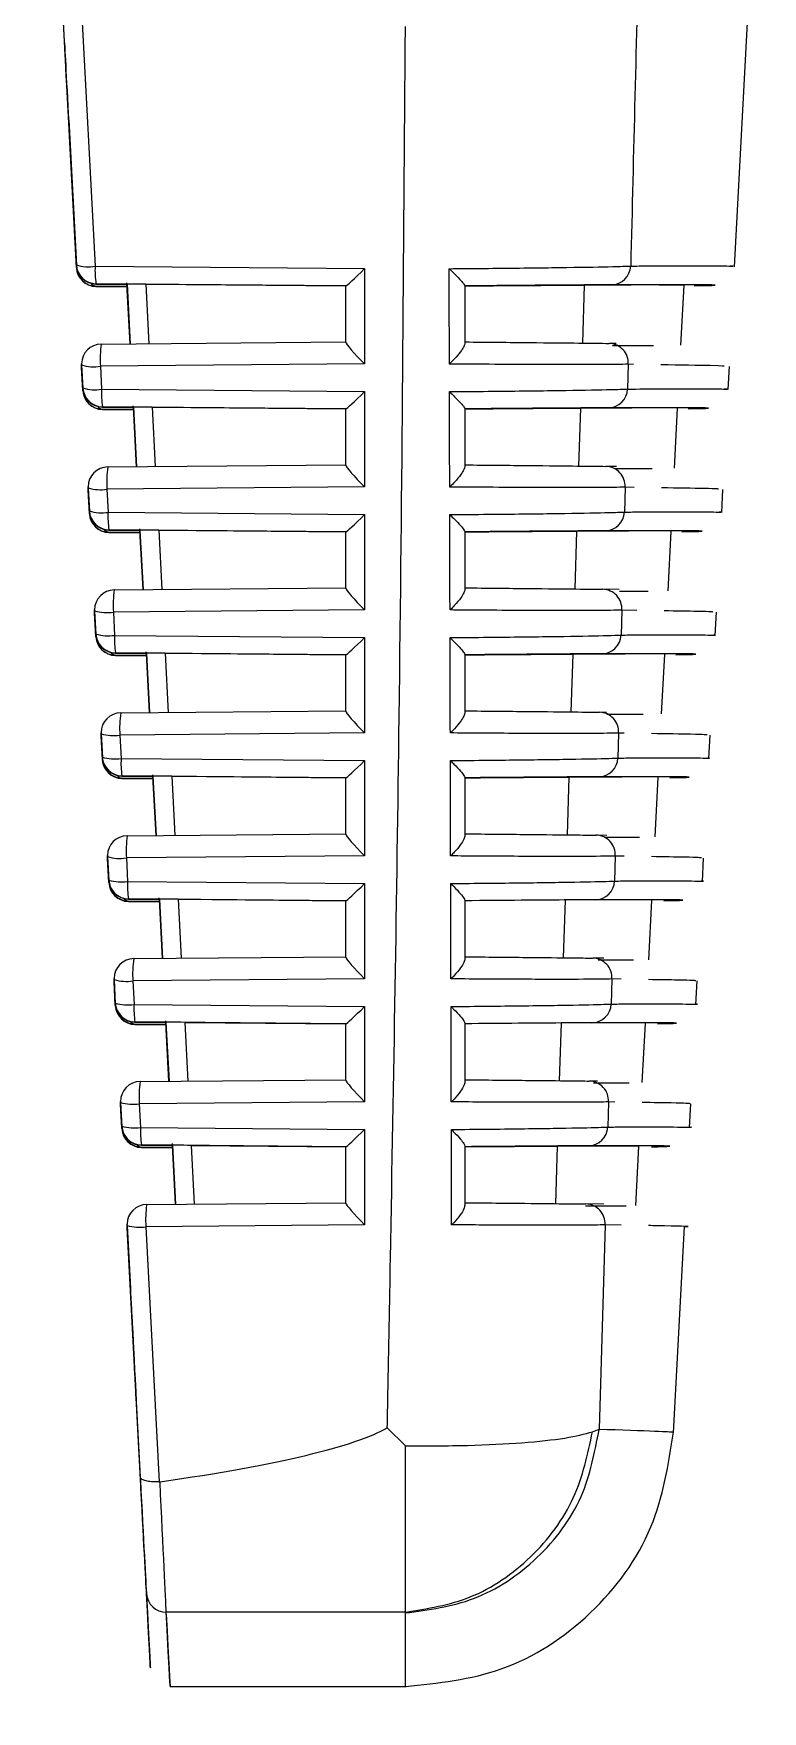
# Model space of a CAD drawing. Extents: x 7 to 135, y 3 to 97.
# Drawn here: x 98.325 to 98.692, y 36.395 to 37.241 of the extents above; entities that cross this region are included whole.
import ezdxf

# ---------------------------------------------------------------- set-up
doc = ezdxf.new("R2010")
doc.units = 0
doc.header["$MEASUREMENT"] = 0
doc.layers.add('OBJECT', color=7, linetype='CONTINUOUS')

msp = doc.modelspace()

# ---------------------------------------------------------------- linework, layer by layer
at = {"layer": 'OBJECT'}
for p, q in [((98.34617, 37.12469), (98.32459, 37.53355)), ((98.34617, 37.12329), (98.32459, 37.53203)), ((98.33407, 37.53261), (98.35564, 37.12401)), ((98.67815, 37.12381), (98.69218, 37.39135)), ((98.34019, 37.23676), (98.34019, 37.23782)), ((98.34231, 37.19778), (98.34617, 37.12455)), ((98.34236, 37.19681), (98.34231, 37.19664)), ((98.34231, 37.19664), (98.34617, 37.12344)), ((98.34617, 37.12455), (98.34617, 37.12469)), ((98.34617, 37.12329), (98.34617, 37.12344)), ((98.35564, 37.12401), (98.49157, 37.12283)), ((98.49157, 37.12283), (98.49157, 37.07475)), ((98.48211, 37.11413), (98.35607, 37.11522)), ((98.35607, 37.11522), (98.35607, 37.11507)), ((98.35607, 37.11507), (98.37172, 37.11493)), ((98.37172, 37.11384), (98.35607, 37.11396)), ((98.35607, 37.11396), (98.35607, 37.11382)), ((98.35607, 37.11382), (98.37172, 37.11368)), ((98.37324, 37.08491), (98.37166, 37.11493)), ((98.37172, 37.11493), (98.37172, 37.11505)), ((98.37331, 37.08491), (98.37172, 37.11505)), ((98.37172, 37.11493), (98.3733, 37.08491)), ((98.37172, 37.11384), (98.37172, 37.11372)), ((98.37172, 37.11372), (98.37324, 37.08491)), ((98.38115, 37.11498), (98.48209, 37.1141)), ((98.38115, 37.11498), (98.38273, 37.08499)), ((98.48209, 37.08572), (98.48209, 37.11412)), ((98.54209, 37.11421), (98.54209, 37.08513)), ((98.60229, 37.11453), (98.60139, 37.08523)), ((98.65109, 37.08422), (98.65267, 37.11438)), ((98.35874, 37.08478), (98.48209, 37.08587)), ((98.61837, 37.08507), (98.61487, 37.08512)), ((98.34882, 37.07478), (98.34882, 37.07464)), ((98.34884, 37.07426), (98.34882, 37.07478)), ((98.34882, 37.07464), (98.34884, 37.07411)), ((98.34882, 37.07355), (98.34884, 37.07409)), ((98.34882, 37.07355), (98.34882, 37.0734)), ((98.34884, 37.07302), (98.34882, 37.07355)), ((98.34882, 37.0734), (98.34884, 37.07287)), ((98.34945, 37.06265), (98.34884, 37.07426)), ((98.34884, 37.07426), (98.34884, 37.07411)), ((98.34884, 37.07411), (98.34945, 37.06251)), ((98.34889, 37.07319), (98.34884, 37.07302)), ((98.34945, 37.06142), (98.34884, 37.07302)), ((98.34884, 37.07302), (98.34884, 37.07287)), ((98.34884, 37.07287), (98.34945, 37.06127)), ((98.49157, 37.07475), (98.3583, 37.07358)), ((98.3583, 37.07358), (98.35891, 37.06197)), ((98.62448, 37.07461), (98.62416, 37.06212)), ((98.62716, 37.07456), (98.62448, 37.07461)), ((98.67491, 37.06181), (98.67552, 37.07345)), ((98.34945, 37.06251), (98.34945, 37.06265)), ((98.34945, 37.06127), (98.34945, 37.06142)), ((98.35891, 37.06197), (98.49157, 37.06083)), ((98.49157, 37.06083), (98.49157, 37.01274)), ((98.48211, 37.05212), (98.35935, 37.05318)), ((98.35935, 37.05318), (98.35935, 37.05303)), ((98.35935, 37.05303), (98.37499, 37.05289)), ((98.37499, 37.05182), (98.35935, 37.05195)), ((98.35935, 37.05195), (98.35935, 37.0518)), ((98.35935, 37.0518), (98.37499, 37.05166)), ((98.37652, 37.02293), (98.37494, 37.05289)), ((98.37499, 37.05289), (98.37499, 37.05301)), ((98.37658, 37.02293), (98.37499, 37.05301)), ((98.37499, 37.05289), (98.37657, 37.02293)), ((98.37499, 37.05182), (98.37499, 37.0517)), ((98.37499, 37.0517), (98.37651, 37.02293)), ((98.38442, 37.05294), (98.48209, 37.0521)), ((98.38442, 37.05294), (98.386, 37.02301)), ((98.48209, 37.02371), (98.48209, 37.05211)), ((98.54209, 37.05222), (98.54209, 37.02306)), ((98.60038, 37.05251), (98.59947, 37.02324)), ((98.62625, 37.05251), (98.60038, 37.05251)), ((98.64784, 37.02225), (98.64942, 37.05236)), ((98.36201, 37.0228), (98.48209, 37.02386)), ((98.61864, 37.02305), (98.61327, 37.02313)), ((98.3521, 37.0128), (98.3521, 37.01265)), ((98.35211, 37.01227), (98.3521, 37.0128)), ((98.3521, 37.01265), (98.35211, 37.01213)), ((98.3521, 37.01159), (98.35211, 37.01212)), ((98.3521, 37.01159), (98.3521, 37.01144)), ((98.35211, 37.01106), (98.3521, 37.01159)), ((98.3521, 37.01144), (98.35211, 37.01091)), ((98.35273, 37.00061), (98.35211, 37.01227)), ((98.35211, 37.01227), (98.35211, 37.01213)), ((98.35211, 37.01213), (98.35273, 37.00047)), ((98.35216, 37.01122), (98.35211, 37.01106)), ((98.35273, 36.9994), (98.35211, 37.01106)), ((98.35211, 37.01106), (98.35211, 37.01091)), ((98.35211, 37.01091), (98.35273, 36.99926)), ((98.49157, 37.01274), (98.36157, 37.0116)), ((98.36157, 37.0116), (98.36219, 36.99994)), ((98.62289, 37.01261), (98.62256, 37.0001)), ((98.62744, 37.01253), (98.62289, 37.01261)), ((98.67166, 36.9998), (98.67227, 37.0115)), ((98.35273, 37.00047), (98.35273, 37.00061)), ((98.35273, 36.99926), (98.35273, 36.9994)), ((98.36219, 36.99994), (98.49157, 36.99882)), ((98.49157, 36.99882), (98.49157, 36.95073)), ((98.48211, 36.99011), (98.36262, 36.99114)), ((98.36262, 36.99114), (98.36262, 36.99099)), ((98.36262, 36.99099), (98.37827, 36.99085)), ((98.37827, 36.98981), (98.36262, 36.98993)), ((98.36262, 36.98993), (98.36262, 36.98978)), ((98.36262, 36.98978), (98.37827, 36.98965)), ((98.37979, 36.96095), (98.37821, 36.99085)), ((98.37827, 36.99085), (98.37827, 36.99097)), ((98.37985, 36.96095), (98.37827, 36.99097)), ((98.37827, 36.99085), (98.37984, 36.96095)), ((98.37827, 36.98981), (98.37827, 36.98968)), ((98.37827, 36.98968), (98.37978, 36.96095)), ((98.3877, 36.9909), (98.48209, 36.99009)), ((98.3877, 36.9909), (98.38927, 36.96103)), ((98.48209, 36.9617), (98.48209, 36.99011)), ((98.54209, 36.99023), (98.54209, 36.96099)), ((98.59846, 36.99048), (98.59755, 36.96125)), ((98.62462, 36.99049), (98.59846, 36.99048)), ((98.64459, 36.96027), (98.64616, 36.99033)), ((98.36528, 36.96082), (98.48209, 36.96185)), ((98.61997, 36.961), (98.61164, 36.96113)), ((98.63447, 36.95996), (98.62007, 36.95997)), ((98.35537, 36.95082), (98.35537, 36.95067)), ((98.35538, 36.95029), (98.35537, 36.95082)), ((98.35537, 36.95067), (98.35538, 36.95014)), ((98.35537, 36.94963), (98.35538, 36.95015)), ((98.35537, 36.94963), (98.35537, 36.94948)), ((98.35538, 36.9491), (98.35537, 36.94963)), ((98.35537, 36.94948), (98.35538, 36.94895)), ((98.356, 36.93858), (98.35538, 36.95029)), ((98.35538, 36.95029), (98.35538, 36.95014)), ((98.35538, 36.95014), (98.356, 36.93842)), ((98.35543, 36.94926), (98.35538, 36.9491)), ((98.49157, 36.95073), (98.36484, 36.94962)), ((98.36484, 36.94962), (98.36546, 36.9379)), ((98.62127, 36.95061), (98.62094, 36.93807)), ((98.62877, 36.95049), (98.62127, 36.95061)), ((98.66841, 36.9378), (98.66902, 36.94954)), ((98.356, 36.93739), (98.35538, 36.9491)), ((98.35538, 36.9491), (98.35538, 36.94895)), ((98.35538, 36.94895), (98.356, 36.93724)), ((98.356, 36.93842), (98.356, 36.93858)), ((98.356, 36.93724), (98.356, 36.93739)), ((98.36546, 36.9379), (98.49157, 36.93681)), ((98.49157, 36.93681), (98.49157, 36.88872)), ((98.48211, 36.9281), (98.3659, 36.9291)), ((98.3659, 36.9291), (98.3659, 36.92895)), ((98.3659, 36.92895), (98.38154, 36.9288)), ((98.38154, 36.92779), (98.3659, 36.92791)), ((98.3659, 36.92791), (98.3659, 36.92776)), ((98.3659, 36.92776), (98.38154, 36.92763)), ((98.38306, 36.89897), (98.38149, 36.92881)), ((98.38154, 36.9288), (98.38154, 36.92894)), ((98.38312, 36.89897), (98.38154, 36.92894)), ((98.38154, 36.9288), (98.38312, 36.89897)), ((98.38154, 36.92779), (98.38154, 36.92766)), ((98.38154, 36.92766), (98.38306, 36.89897)), ((98.39097, 36.92887), (98.48209, 36.92808)), ((98.39097, 36.92887), (98.39255, 36.89905)), ((98.48209, 36.89969), (98.48209, 36.9281)), ((98.54209, 36.92825), (98.54209, 36.89891)), ((98.59653, 36.92846), (98.59561, 36.89926)), ((98.62296, 36.92846), (98.59653, 36.92846)), ((98.64134, 36.8983), (98.64291, 36.9283)), ((98.36855, 36.89884), (98.48209, 36.89984)), ((98.61361, 36.89908), (98.60999, 36.89914)), ((98.35864, 36.88884), (98.35864, 36.88869)), ((98.35865, 36.88831), (98.35864, 36.88884)), ((98.35864, 36.88869), (98.35865, 36.88816)), ((98.35864, 36.88767), (98.35865, 36.88818)), ((98.35864, 36.88767), (98.35864, 36.88752)), ((98.35865, 36.88714), (98.35864, 36.88767)), ((98.35864, 36.88752), (98.35865, 36.88699)), ((98.35928, 36.87654), (98.35865, 36.88831)), ((98.35865, 36.88831), (98.35865, 36.88816)), ((98.35865, 36.88816), (98.35928, 36.87638)), ((98.3587, 36.8873), (98.35865, 36.88714)), ((98.35928, 36.87537), (98.35865, 36.88714)), ((98.35865, 36.88714), (98.35865, 36.88699)), ((98.35865, 36.88699), (98.35928, 36.87522)), ((98.49157, 36.88872), (98.36812, 36.88764)), ((98.36812, 36.88764), (98.36874, 36.87586)), ((98.61962, 36.88862), (98.61929, 36.87605)), ((98.62242, 36.88857), (98.61962, 36.88862)), ((98.66516, 36.87579), (98.66577, 36.88759)), ((98.35928, 36.87638), (98.35928, 36.87654)), ((98.35935, 36.87557), (98.35928, 36.87537)), ((98.35928, 36.87522), (98.35928, 36.87537)), ((98.36874, 36.87586), (98.49157, 36.8748)), ((98.49157, 36.8748), (98.49157, 36.82671)), ((98.48211, 36.86609), (98.36917, 36.86707)), ((98.36917, 36.86707), (98.36917, 36.86691)), ((98.36917, 36.86691), (98.38482, 36.86676)), ((98.38482, 36.86577), (98.36917, 36.8659)), ((98.36917, 36.8659), (98.36917, 36.86574)), ((98.36917, 36.86574), (98.38482, 36.86561)), ((98.38634, 36.83699), (98.38477, 36.86676)), ((98.38482, 36.86676), (98.38482, 36.8669)), ((98.3864, 36.83699), (98.38482, 36.8669)), ((98.38482, 36.86676), (98.38639, 36.83699)), ((98.38482, 36.86577), (98.38482, 36.86564)), ((98.38482, 36.86564), (98.38633, 36.83699)), ((98.39425, 36.86683), (98.48209, 36.86607)), ((98.39425, 36.86683), (98.39582, 36.83707)), ((98.48209, 36.83768), (98.48209, 36.86609)), ((98.54209, 36.86627), (98.54209, 36.83683)), ((98.59458, 36.86643), (98.59367, 36.83727)), ((98.62128, 36.86643), (98.59458, 36.86643)), ((98.63809, 36.83633), (98.63966, 36.86627)), ((98.37183, 36.83686), (98.48209, 36.83783)), ((98.61365, 36.83706), (98.60832, 36.83714)), ((98.36191, 36.82686), (98.36191, 36.8267)), ((98.36193, 36.82633), (98.36191, 36.82686)), ((98.36191, 36.8267), (98.36193, 36.82618)), ((98.36191, 36.82571), (98.36192, 36.82621)), ((98.36191, 36.82571), (98.36191, 36.82555)), ((98.36193, 36.82518), (98.36191, 36.82571)), ((98.36191, 36.82555), (98.36193, 36.82503)), ((98.36255, 36.8145), (98.36193, 36.82633)), ((98.36193, 36.82633), (98.36193, 36.82618)), ((98.36193, 36.82618), (98.36255, 36.81434)), ((98.36197, 36.82534), (98.36193, 36.82518)), ((98.36255, 36.81335), (98.36193, 36.82518)), ((98.36193, 36.82518), (98.36193, 36.82503)), ((98.36193, 36.82503), (98.36255, 36.8132)), ((98.49157, 36.82671), (98.37139, 36.82566)), ((98.37139, 36.82566), (98.37201, 36.81382)), ((98.61795, 36.82662), (98.61761, 36.81402)), ((98.62245, 36.82655), (98.61795, 36.82662)), ((98.66191, 36.81379), (98.66253, 36.82563)), ((98.36255, 36.81434), (98.36255, 36.8145)), ((98.36262, 36.81355), (98.36255, 36.81335)), ((98.36255, 36.8132), (98.36255, 36.81335)), ((98.37201, 36.81382), (98.49157, 36.81279)), ((98.49157, 36.81279), (98.49157, 36.7647)), ((98.48211, 36.80408), (98.37245, 36.80503)), ((98.37245, 36.80503), (98.37245, 36.80487)), ((98.37245, 36.80487), (98.38809, 36.80472)), ((98.38809, 36.80376), (98.37245, 36.80388)), ((98.37245, 36.80388), (98.37245, 36.80373)), ((98.37245, 36.80373), (98.38809, 36.80359)), ((98.38961, 36.77501), (98.38804, 36.80472)), ((98.38809, 36.80472), (98.38809, 36.80486)), ((98.38967, 36.77501), (98.38809, 36.80486)), ((98.38809, 36.80472), (98.38966, 36.77501)), ((98.38809, 36.80376), (98.38809, 36.80362)), ((98.38809, 36.80362), (98.3896, 36.77501)), ((98.39752, 36.80479), (98.48209, 36.80406)), ((98.39752, 36.80479), (98.39909, 36.77509)), ((98.48209, 36.77567), (98.48209, 36.80408)), ((98.54209, 36.80429), (98.54209, 36.77475)), ((98.59263, 36.80441), (98.5917, 36.77528)), ((98.63484, 36.77436), (98.6364, 36.80424)), ((98.3751, 36.77488), (98.48209, 36.77582)), ((98.61213, 36.77506), (98.60662, 36.77515)), ((98.6272, 36.77404), (98.60937, 36.77406)), ((98.36518, 36.76488), (98.36518, 36.76472)), ((98.3652, 36.76435), (98.36518, 36.76488)), ((98.36518, 36.76472), (98.3652, 36.76419)), ((98.36518, 36.76375), (98.3652, 36.76424)), ((98.36518, 36.76375), (98.36518, 36.76359)), ((98.3652, 36.76322), (98.36518, 36.76375)), ((98.36518, 36.76359), (98.3652, 36.76306)), ((98.36583, 36.75246), (98.3652, 36.76435)), ((98.3652, 36.76435), (98.3652, 36.76419)), ((98.3652, 36.76419), (98.36583, 36.7523)), ((98.36524, 36.76338), (98.3652, 36.76322)), ((98.36583, 36.75134), (98.3652, 36.76322)), ((98.3652, 36.76322), (98.3652, 36.76306)), ((98.49157, 36.7647), (98.37466, 36.76367)), ((98.37466, 36.76367), (98.37529, 36.75178)), ((98.61626, 36.76463), (98.61591, 36.752)), ((98.62094, 36.76455), (98.61626, 36.76463)), ((98.65866, 36.75179), (98.65928, 36.76368)), ((98.3652, 36.76306), (98.36583, 36.75118)), ((98.36583, 36.7523), (98.36583, 36.75246)), ((98.3659, 36.75153), (98.36583, 36.75134)), ((98.36583, 36.75118), (98.36583, 36.75134)), ((98.37529, 36.75178), (98.49157, 36.75078)), ((98.49157, 36.75078), (98.49157, 36.70269)), ((98.48211, 36.74207), (98.37572, 36.74299)), ((98.37572, 36.74299), (98.37572, 36.74283)), ((98.37572, 36.74283), (98.39137, 36.74268)), ((98.39137, 36.74174), (98.37572, 36.74186)), ((98.37572, 36.74186), (98.37572, 36.74171)), ((98.37572, 36.74171), (98.39137, 36.74157)), ((98.39288, 36.71303), (98.39132, 36.74268)), ((98.39137, 36.74268), (98.39137, 36.74282)), ((98.39294, 36.71303), (98.39137, 36.74282)), ((98.39137, 36.74268), (98.39293, 36.71303)), ((98.39137, 36.74174), (98.39137, 36.7416)), ((98.39137, 36.7416), (98.39288, 36.71303)), ((98.4008, 36.74275), (98.48209, 36.74205)), ((98.4008, 36.74275), (98.40236, 36.71311)), ((98.48209, 36.71366), (98.48209, 36.74207)), ((98.54209, 36.74232), (98.54209, 36.71266)), ((98.59066, 36.74238), (98.58973, 36.71329)), ((98.63159, 36.71239), (98.63315, 36.74221)), ((98.37837, 36.7129), (98.48209, 36.71381)), ((98.60895, 36.71309), (98.60489, 36.71315)), ((98.36846, 36.7029), (98.36846, 36.70274)), ((98.36847, 36.70237), (98.36846, 36.7029)), ((98.36846, 36.70274), (98.36847, 36.70221)), ((98.36846, 36.70179), (98.36847, 36.70226)), ((98.36846, 36.70179), (98.36846, 36.70163)), ((98.36847, 36.70126), (98.36846, 36.70179)), ((98.36846, 36.70163), (98.36847, 36.7011)), ((98.3691, 36.69042), (98.36847, 36.70237)), ((98.36847, 36.70237), (98.36847, 36.70221)), ((98.36847, 36.70221), (98.3691, 36.69026)), ((98.36851, 36.70142), (98.36847, 36.70126)), ((98.3691, 36.68932), (98.36847, 36.70126)), ((98.36847, 36.70126), (98.36847, 36.7011)), ((98.36847, 36.7011), (98.3691, 36.68916)), ((98.49157, 36.70269), (98.37793, 36.70169)), ((98.37793, 36.70169), (98.37856, 36.68975)), ((98.61454, 36.70263), (98.61418, 36.68997)), ((98.61776, 36.70258), (98.61454, 36.70263)), ((98.65541, 36.68978), (98.65603, 36.70172)), ((98.3691, 36.69026), (98.3691, 36.69042)), ((98.36917, 36.68951), (98.3691, 36.68932)), ((98.3691, 36.68916), (98.3691, 36.68932)), ((98.37856, 36.68975), (98.49157, 36.68877)), ((98.49157, 36.68877), (98.49157, 36.64068)), ((98.48211, 36.68006), (98.379, 36.68095)), ((98.379, 36.68095), (98.379, 36.68079)), ((98.379, 36.68079), (98.39464, 36.68064)), ((98.39464, 36.67972), (98.379, 36.67985)), ((98.379, 36.67985), (98.379, 36.67969)), ((98.379, 36.67969), (98.39464, 36.67955)), ((98.39616, 36.65104), (98.3946, 36.68064)), ((98.39464, 36.68064), (98.39464, 36.68078)), ((98.39621, 36.65105), (98.39464, 36.68078)), ((98.39464, 36.68064), (98.39621, 36.65105)), ((98.39464, 36.67972), (98.39464, 36.67958)), ((98.39464, 36.67958), (98.39615, 36.65104)), ((98.40407, 36.68071), (98.48209, 36.68004)), ((98.40407, 36.68071), (98.40564, 36.65113)), ((98.48209, 36.65165), (98.48209, 36.68006)), ((98.54209, 36.68035), (98.54209, 36.65057)), ((98.58867, 36.68036), (98.58774, 36.6513)), ((98.62833, 36.65042), (98.6299, 36.68019)), ((98.38164, 36.65092), (98.48209, 36.6518)), ((98.6122, 36.65101), (98.60314, 36.65116)), ((98.37173, 36.64092), (98.37173, 36.64075)), ((98.37174, 36.64039), (98.37173, 36.64092)), ((98.37174, 36.64023), (98.37173, 36.64075)), ((98.37174, 36.64029), (98.37173, 36.63983)), ((98.37173, 36.63983), (98.37173, 36.63967)), ((98.37173, 36.63983), (98.37174, 36.6393)), ((98.37173, 36.63967), (98.37174, 36.63914)), ((98.37845, 36.51338), (98.37174, 36.64039)), ((98.37174, 36.64039), (98.37174, 36.64023)), ((98.37174, 36.64023), (98.37341, 36.60862)), ((98.37178, 36.63946), (98.37174, 36.6393)), ((98.37174, 36.6393), (98.37174, 36.63914)), ((98.37174, 36.6393), (98.37341, 36.60771)), ((98.37845, 36.51217), (98.37174, 36.63914)), ((98.49157, 36.64068), (98.38121, 36.63971)), ((98.38121, 36.63971), (98.388, 36.51101)), ((98.61279, 36.64064), (98.60983, 36.53766)), ((98.62101, 36.64049), (98.61279, 36.64064)), ((98.64734, 36.53577), (98.65279, 36.63976)), ((98.51209, 36.52919), (98.503, 36.53834)), ((98.6065, 36.53631), (98.60983, 36.53766)), ((98.388, 36.51101), (98.38836, 36.51104)), ((98.51209, 36.44537), (98.39153, 36.44537)), ((98.51209, 36.44492), (98.51209, 36.44537)), ((98.39348, 36.40779), (98.51248, 36.40779))]:
    msp.add_line(p, q, dxfattribs=at)
at = {"layer": 'OBJECT', "flags": 128}
for points in [[(98.34617, 37.12344), (98.34625, 37.12364), (98.34626, 37.12366)], [(98.34953, 37.06163), (98.34953, 37.06162), (98.34945, 37.06142)], [(98.35281, 36.99962), (98.3528, 36.99961), (98.35273, 36.9994)], [(98.35608, 36.93759), (98.35608, 36.93759), (98.356, 36.93739)], [(98.39455, 36.68158), (98.3946, 36.68057), (98.39463, 36.67994), (98.39464, 36.67972)]]:
    msp.add_lwpolyline(points, dxfattribs=at)
at = {"layer": 'OBJECT'}
for centre, radius, start, end in [((98.35234, 37.14434), 0.02059, 252.58981, 279.2223), ((98.35616, 37.12522), 0.01, 183.01814, 269.50448), ((98.35616, 37.12507), 0.01, 183.01884, 269.50201), ((98.35616, 37.12396), 0.01, 183.01884, 269.50201), ((98.35616, 37.12382), 0.01, 183.02071, 269.50192), ((98.39672, 37.12164), 0.04115, 176.69539, 188.97929), ((98.61587, 37.12453), 0.00987, 271.15256, 357.73951), ((98.35638, 37.11753), 0.00358, 215.69529, 265.03671), ((98.35882, 37.07478), 0.01, 90.49686, 180.00112), ((98.4125, 37.07708), 0.05432, 171.84467, 183.69345), ((98.6146, 37.07523), 0.0099, 356.36843, 88.8081), ((98.355, 37.09391), 0.0206, 252.59151, 279.22059), ((98.35561, 37.0823), 0.02059, 252.58809, 279.22351), ((98.35944, 37.06318), 0.01, 183.01814, 269.50448), ((98.35944, 37.06303), 0.01, 183.01884, 269.50201), ((98.35944, 37.06195), 0.01, 183.02071, 269.50192), ((98.35944, 37.0618), 0.01, 183.01884, 269.50201), ((98.40006, 37.05961), 0.04121, 176.7086, 188.9737), ((98.61429, 37.06251), 0.00987, 271.13332, 357.71355), ((98.35965, 37.0555), 0.00356, 216.17407, 265.11291), ((98.3621, 37.0128), 0.01, 90.50097, 179.99869), ((98.41578, 37.0151), 0.05432, 171.84808, 183.69603), ((98.61301, 37.01323), 0.0099, 356.38869, 88.82779), ((98.35827, 37.03192), 0.02059, 252.58809, 279.22402), ((98.35889, 37.02026), 0.02059, 252.58636, 279.22524), ((98.36271, 37.00114), 0.01, 183.01884, 269.50201), ((98.36271, 37.00099), 0.01, 183.02071, 269.50192), ((98.61269, 37.00049), 0.00988, 271.11412, 357.69108), ((98.36271, 36.99993), 0.01, 183.02071, 269.50192), ((98.36271, 36.99978), 0.01, 183.02071, 269.50192), ((98.40331, 36.99757), 0.0412, 176.70551, 188.97661), ((98.36292, 36.99347), 0.00355, 216.72313, 265.15982), ((98.36537, 36.95082), 0.01, 90.49953, 180.00013), ((98.41905, 36.95312), 0.05432, 171.84814, 183.69608), ((98.61139, 36.95123), 0.0099, 356.40819, 88.8514), ((98.36154, 36.96995), 0.0206, 252.59547, 279.21663), ((98.36216, 36.95823), 0.02059, 252.58979, 279.22232), ((98.36599, 36.9391), 0.01, 183.02372, 269.50053), ((98.36599, 36.93895), 0.01, 183.02558, 269.50044), ((98.36599, 36.93791), 0.01, 183.02372, 269.50053), ((98.36599, 36.93776), 0.01, 183.02372, 269.50053), ((98.40659, 36.93553), 0.0412, 176.70551, 188.97661), ((98.61106, 36.93847), 0.00988, 271.09348, 357.67176), ((98.36619, 36.93143), 0.00353, 217.22833, 265.23617), ((98.36864, 36.88884), 0.01, 90.49885, 180.00081), ((98.42232, 36.89113), 0.05432, 171.84467, 183.69345), ((98.60974, 36.88924), 0.0099, 356.42744, 88.87366), ((98.36482, 36.90796), 0.02059, 252.58809, 279.22351), ((98.36544, 36.8962), 0.02061, 252.59718, 279.21493), ((98.36926, 36.87707), 0.01, 183.02558, 269.50044), ((98.36926, 36.87691), 0.01, 183.02558, 269.50044), ((98.36926, 36.8759), 0.01, 183.02558, 269.50044), ((98.36926, 36.87574), 0.01, 183.02479, 269.50123), ((98.40982, 36.87349), 0.04115, 176.69931, 188.983), ((98.60941, 36.87645), 0.00989, 271.07434, 357.64582), ((98.36946, 36.8694), 0.00352, 217.71778, 265.2966), ((98.37191, 36.82686), 0.01, 90.49754, 180.00211), ((98.4256, 36.82915), 0.05432, 171.84511, 183.69301), ((98.60806, 36.82724), 0.00991, 356.44656, 88.89096), ((98.36809, 36.84598), 0.02059, 252.58979, 279.22232), ((98.36871, 36.83416), 0.0206, 252.59547, 279.21663), ((98.37254, 36.81503), 0.01, 183.02561, 269.49701), ((98.37254, 36.81487), 0.01, 183.02561, 269.49701), ((98.60773, 36.81443), 0.00989, 271.05529, 357.62851), ((98.37254, 36.81388), 0.01, 183.02561, 269.49701), ((98.37254, 36.81373), 0.01, 183.02375, 269.49711), ((98.41318, 36.81145), 0.04124, 176.70821, 188.96647), ((98.37273, 36.80738), 0.00351, 218.28494, 265.3299), ((98.37518, 36.76488), 0.01, 90.50262, 179.99704), ((98.42887, 36.76718), 0.05432, 171.84814, 183.69608), ((98.60637, 36.76524), 0.00991, 356.46519, 88.91377), ((98.37136, 36.78401), 0.0206, 252.59547, 279.21663), ((98.37199, 36.77211), 0.02059, 252.58981, 279.2223), ((98.37581, 36.75299), 0.01, 183.02305, 269.49958), ((98.37581, 36.75283), 0.01, 183.02561, 269.49701), ((98.37581, 36.75186), 0.01, 183.02375, 269.49711), ((98.37581, 36.75171), 0.01, 183.02305, 269.49958), ((98.41646, 36.74942), 0.04124, 176.70821, 188.96647), ((98.60603, 36.75241), 0.00989, 271.03826, 357.60567), ((98.37601, 36.74535), 0.00349, 218.8564, 265.3763), ((98.37846, 36.7029), 0.01, 90.49885, 180.00081), ((98.43214, 36.7052), 0.05432, 171.84774, 183.69637), ((98.60464, 36.70324), 0.00991, 356.48048, 88.93644), ((98.37463, 36.72202), 0.02059, 252.58809, 279.22402), ((98.37526, 36.71008), 0.02059, 252.58981, 279.2223), ((98.37909, 36.69095), 0.01, 183.02305, 269.49958), ((98.37909, 36.69079), 0.01, 183.02561, 269.49701), ((98.37909, 36.68985), 0.01, 183.02561, 269.49701), ((98.37909, 36.68969), 0.01, 183.02561, 269.49701), ((98.41964, 36.68737), 0.04115, 176.69492, 188.97976), ((98.60429, 36.69039), 0.0099, 271.01751, 357.58835), ((98.37928, 36.68331), 0.00348, 219.40385, 265.44337), ((98.38173, 36.64092), 0.01, 90.49953, 180.00013), ((98.43541, 36.64321), 0.05432, 171.84517, 183.69306), ((98.60289, 36.64124), 0.00992, 356.49912, 88.95919), ((98.37791, 36.66004), 0.0206, 252.59002, 279.21805), ((98.39143, 36.45527), 0.00991, 183.47646, 270.56414)]:
    msp.add_arc(centre, radius, start, end, dxfattribs=at)
for centre, major_axis, ratio, start_param, end_param in [((98.34271, 37.19016), (-0.00252, 0.04766), 0.000064, 4.872865, 6.284391), ((98.34271, 37.18914), (-0.00252, 0.04762), 0.000064, 0.001206, 1.412732), ((98.49209, 37.12404), (0.00999, 0.00991), 0.034736, 3.177271, 4.625607), ((98.37119, 37.12384), (-0.00053, 0.01), 0.000076, 3.143039, 3.760772), ((98.38174, 37.11496), (0.01002, -0.00009), 0.00126, 1.629521, 3.141604), ((98.49209, 37.11404), (0.01, -0.00009), 0.001263, 3.071503, 3.141604), ((96.45069, 37.09517), (2.21758, 0.01935), 0.001254, 6.185375, 6.50057), ((98.49209, 37.07595), (0.00996, -0.00988), 0.087302, 3.227915, 4.746351), ((98.49209, 37.06203), (0.00999, 0.00991), 0.034736, 3.177271, 4.625607), ((98.37446, 37.06183), (-0.00053, 0.01), 0.000076, 3.143039, 3.760772), ((98.38501, 37.05292), (0.01002, -0.00009), 0.00126, 1.629521, 3.141604), ((98.49209, 37.05203), (0.01, -0.00009), 0.001263, 3.071503, 3.141604), ((96.45069, 37.03317), (2.21433, 0.01932), 0.001254, 6.18631, 6.497207), ((98.49209, 37.01394), (0.00996, -0.00988), 0.087302, 3.227915, 4.746351), ((98.37774, 36.99981), (-0.00053, 0.01), 0.000076, 3.143039, 3.760772), ((98.49209, 37.00002), (0.00999, 0.00991), 0.034736, 3.177271, 4.625607), ((98.38829, 36.99089), (0.01002, -0.00009), 0.00126, 1.629521, 3.141604), ((98.49209, 36.99002), (0.01, -0.00009), 0.001263, 3.071503, 3.141604), ((96.45069, 36.97117), (2.21108, 0.0193), 0.001254, 6.187208, 6.493836), ((98.49209, 36.95194), (0.00996, -0.00988), 0.087302, 3.227915, 4.746351), ((98.49209, 36.93801), (0.00999, 0.00991), 0.034736, 3.177271, 4.625607), ((98.38101, 36.93779), (-0.00053, 0.01), 0.000076, 3.143039, 3.760772), ((98.39156, 36.92885), (0.01002, -0.00009), 0.00126, 1.629521, 3.141604), ((98.49209, 36.92801), (0.01, -0.00009), 0.001263, 3.071503, 3.141604), ((96.45069, 36.90917), (2.20783, 0.01927), 0.001254, 6.188065, 6.490457), ((98.49209, 36.88993), (0.00996, -0.00988), 0.087302, 3.227915, 4.746351), ((98.49209, 36.876), (0.00999, 0.00991), 0.034736, 3.177271, 4.625607), ((98.38429, 36.87578), (-0.00053, 0.01), 0.000076, 3.143039, 3.760772), ((98.39484, 36.86681), (0.01002, -0.00009), 0.00126, 1.629521, 3.141604), ((98.49209, 36.866), (0.01, -0.00009), 0.001263, 3.071503, 3.141604), ((96.45068, 36.84717), (2.20458, 0.01924), 0.001254, 6.188877, 6.48707), ((98.49209, 36.82792), (0.00996, -0.00988), 0.087302, 3.227915, 4.746351), ((98.38756, 36.81376), (-0.00053, 0.01), 0.000076, 3.143039, 3.760772), ((98.49209, 36.81399), (0.00999, 0.00991), 0.034736, 3.177271, 4.625607), ((98.39811, 36.80477), (0.01002, -0.00009), 0.00126, 1.629521, 3.141604), ((98.49209, 36.80399), (0.01, -0.00009), 0.001263, 3.071503, 3.141604), ((96.45068, 36.78517), (2.20133, 0.01921), 0.001254, 6.18964, 6.483675), ((98.49209, 36.76591), (0.00996, -0.00988), 0.087302, 3.227915, 4.746351), ((98.49209, 36.75198), (0.00999, 0.00991), 0.034736, 3.177271, 4.625607), ((98.39084, 36.75174), (-0.00053, 0.01), 0.000076, 3.143039, 3.760772), ((98.40139, 36.74273), (0.01002, -0.00009), 0.00126, 1.629521, 3.141604), ((98.49209, 36.74198), (0.01, -0.00009), 0.001263, 3.071503, 3.141604), ((96.45068, 36.72317), (2.19808, 0.01918), 0.001254, 6.190349, 6.480271), ((98.49209, 36.7039), (0.00996, -0.00988), 0.087302, 3.227915, 4.746351), ((98.49209, 36.68997), (0.00999, 0.00991), 0.034736, 3.177271, 4.625607), ((98.40466, 36.6807), (0.01002, -0.00009), 0.00126, 1.629521, 3.141604), ((98.49209, 36.67997), (0.01, -0.00009), 0.001263, 3.071503, 3.141604), ((96.45068, 36.66117), (2.19483, 0.01915), 0.001254, 6.190999, 6.476859), ((98.49209, 36.64189), (0.00996, -0.00988), 0.087302, 3.227915, 4.746351), ((98.26172, 38.72343), (-0.1146, 2.17033), 0.000066, 3.142509, 3.297357), ((98.26172, 38.72343), (-0.1146, 2.17033), 0.000066, 2.988328, 3.142509), ((96.22235, 36.56336), (2.28974, -0.01451), 0.052023, 5.953267, 6.19438), ((98.37583, 36.56283), (-0.00581, 0.11), 0.000066, 3.324597, 4.246131), ((98.37583, 36.56187), (-0.00581, 0.11), 0.000066, 2.039555, 2.961089), ((98.38582, 36.56336), (-0.00581, 0.12), 0.000061, 3.324598, 4.261218), ((98.26521, 38.65727), (-0.11828, 2.24), 0.000066, 2.961089, 3.324597), ((98.2752, 38.65779), (-0.11828, 2.25), 0.000066, 2.961089, 3.324597)]:
    msp.add_ellipse(centre, major_axis=major_axis, ratio=ratio, start_param=start_param, end_param=end_param, dxfattribs=at)
for points, knots in [([(98.63548, 37.53346), (98.63367, 37.45413), (98.63055, 37.31768), (98.62715, 37.18125), (98.62573, 37.12414)], [0, 0, 0, 0, 0.581449, 1, 1, 1, 1]), ([(98.503, 36.53834), (98.50311, 36.54403), (98.50365, 36.57246), (98.50584, 36.69188), (98.50984, 36.92169), (98.51128, 37.12879), (98.51209, 37.24489)], [0, 0, 0, 0, 0.024148, 0.120739, 0.507103, 1, 1, 1, 1]), ([(98.5342, 37.1228), (98.53684, 37.12282), (98.54599, 37.1229), (98.56733, 37.12309), (98.59498, 37.12343), (98.6167, 37.12382), (98.62311, 37.12405), (98.62573, 37.12414)], [0, 0, 0, 0, 0.059773, 0.207159, 0.50141, 0.795932, 1, 1, 1, 1]), ([(98.53431, 37.07472), (98.5343, 37.08133), (98.53426, 37.09736), (98.53422, 37.11339), (98.5342, 37.1228)], [0, 0, 0, 0, 0.412561, 1, 1, 1, 1]), ([(98.5342, 37.1228), (98.53423, 37.12277), (98.53522, 37.12182), (98.5374, 37.11969), (98.54, 37.117), (98.54177, 37.11495), (98.54199, 37.11444), (98.54209, 37.11421)], [0, 0, 0, 0, 0.007739, 0.250679, 0.570348, 0.807207, 1, 1, 1, 1]), ([(98.62573, 37.12414), (98.62715, 37.12415), (98.63426, 37.12417), (98.66019, 37.12422), (98.68162, 37.12421), (98.67608, 37.124), (98.67516, 37.12397)], [0, 0, 0, 0, 0.041318, 0.206616, 0.869423, 1, 1, 1, 1]), ([(98.61607, 37.11466), (98.61219, 37.11465), (98.60442, 37.11461), (98.57823, 37.11442), (98.55445, 37.11422), (98.54209, 37.11412)], [0, 0, 0, 0, 0.324207, 0.648488, 1, 1, 1, 1]), ([(98.54209, 37.11411), (98.55326, 37.1142), (98.57561, 37.11437), (98.59461, 37.1145), (98.60025, 37.11452), (98.60229, 37.11453)], [0, 0, 0, 0, 0.390004, 0.779955, 1, 1, 1, 1]), ([(98.65267, 37.11438), (98.65058, 37.11447), (98.6464, 37.11463), (98.61699, 37.11456), (98.6023, 37.11453)], [0, 0, 0, 0, 0.500491, 1, 1, 1, 1]), ([(98.54209, 37.08513), (98.54199, 37.08465), (98.54179, 37.0837), (98.54025, 37.08127), (98.5378, 37.07824), (98.53552, 37.07588), (98.53434, 37.07475), (98.53431, 37.07472)], [0, 0, 0, 0, 0.1992897, 0.3970797, 0.7008858, 0.9920236, 1, 1, 1, 1]), ([(98.54209, 37.08586), (98.55335, 37.08576), (98.57588, 37.08555), (98.60245, 37.08528), (98.61058, 37.08518), (98.61481, 37.08513)], [0, 0, 0, 0, 0.324372, 0.648689, 1, 1, 1, 1]), ([(98.6373, 37.0839), (98.63641, 37.0839), (98.63158, 37.08389), (98.62333, 37.08392), (98.61661, 37.08394)], [0, 0, 0, 0, 0.184973, 1, 1, 1, 1]), ([(98.62448, 37.07461), (98.62272, 37.07457), (98.61742, 37.07445), (98.59906, 37.07438), (98.57093, 37.07446), (98.54791, 37.07461), (98.53691, 37.0747), (98.53431, 37.07472)], [0, 0, 0, 0, 0.148503, 0.448594, 0.748253, 0.940444, 1, 1, 1, 1]), ([(98.67288, 37.07359), (98.67284, 37.07368), (98.67278, 37.07383), (98.65062, 37.07418), (98.64094, 37.07433)], [0, 0, 0, 0, 0.563492, 1, 1, 1, 1]), ([(98.53435, 37.06079), (98.53694, 37.06081), (98.54601, 37.06089), (98.5672, 37.06109), (98.59457, 37.06142), (98.61557, 37.06181), (98.62172, 37.06203), (98.62416, 37.06212)], [0, 0, 0, 0, 0.059496, 0.208459, 0.505891, 0.803608, 1, 1, 1, 1]), ([(98.53446, 37.01271), (98.53445, 37.01932), (98.53441, 37.03535), (98.53437, 37.05138), (98.53435, 37.06079)], [0, 0, 0, 0, 0.412525, 1, 1, 1, 1]), ([(98.53435, 37.06079), (98.53438, 37.06076), (98.53528, 37.05989), (98.53739, 37.05782), (98.53996, 37.05515), (98.54176, 37.05302), (98.54199, 37.05247), (98.54209, 37.05222)], [0, 0, 0, 0, 0.007832, 0.231105, 0.559198, 0.802813, 1, 1, 1, 1]), ([(98.62416, 37.06212), (98.62556, 37.06212), (98.63256, 37.06214), (98.65801, 37.06219), (98.67861, 37.06218), (98.67311, 37.06198), (98.6723, 37.06195)], [0, 0, 0, 0, 0.042028, 0.210167, 0.884369, 1, 1, 1, 1]), ([(98.61449, 37.05264), (98.61065, 37.05262), (98.60296, 37.05258), (98.57717, 37.0524), (98.55396, 37.05221), (98.54209, 37.05211)], [0, 0, 0, 0, 0.328087, 0.656251, 1, 1, 1, 1]), ([(98.54209, 37.0521), (98.55312, 37.05218), (98.57519, 37.05236), (98.59325, 37.05248), (98.59857, 37.0525), (98.60038, 37.05251)], [0, 0, 0, 0, 0.397555, 0.795054, 1, 1, 1, 1]), ([(98.54209, 37.02306), (98.54199, 37.02256), (98.54176, 37.02147), (98.53997, 37.01872), (98.53744, 37.0157), (98.53537, 37.01359), (98.5345, 37.01274), (98.53446, 37.01271)], [0, 0, 0, 0, 0.203481, 0.450056, 0.7731, 0.991946, 1, 1, 1, 1]), ([(98.54209, 37.02385), (98.55327, 37.02375), (98.57564, 37.02354), (98.6014, 37.02328), (98.60922, 37.02318), (98.61321, 37.02313)], [0, 0, 0, 0, 0.328439, 0.656813, 1, 1, 1, 1]), ([(98.63657, 37.02193), (98.63223, 37.02193), (98.62693, 37.02193), (98.61894, 37.02195), (98.61749, 37.02196)], [0, 0, 0, 0, 0.819736, 1, 1, 1, 1]), ([(98.62289, 37.01261), (98.62115, 37.01257), (98.61592, 37.01245), (98.59766, 37.01238), (98.56995, 37.01246), (98.54749, 37.0126), (98.53702, 37.01269), (98.53446, 37.01271)], [0, 0, 0, 0, 0.1501358, 0.453532, 0.7564892, 0.9407224, 1, 1, 1, 1]), ([(98.67001, 37.01162), (98.66991, 37.0117), (98.66975, 37.01185), (98.64939, 37.01217), (98.64122, 37.0123)], [0, 0, 0, 0, 0.598803, 1, 1, 1, 1]), ([(98.5345, 36.99878), (98.53704, 36.9988), (98.54604, 36.99888), (98.56706, 36.99907), (98.59413, 36.99941), (98.61442, 36.99979), (98.6203, 37.00001), (98.62256, 37.0001)], [0, 0, 0, 0, 0.059216, 0.20983, 0.510593, 0.811652, 1, 1, 1, 1]), ([(98.62256, 37.0001), (98.62394, 37.0001), (98.63083, 37.00012), (98.6558, 37.00016), (98.67559, 37.00015), (98.67013, 36.99995), (98.66943, 36.99992)], [0, 0, 0, 0, 0.042763, 0.213841, 0.899831, 1, 1, 1, 1]), ([(98.53462, 36.9507), (98.5346, 36.95731), (98.53456, 36.97334), (98.53452, 36.98936), (98.5345, 36.99878)], [0, 0, 0, 0, 0.412497, 1, 1, 1, 1]), ([(98.5345, 36.99878), (98.53453, 36.99875), (98.53534, 36.99797), (98.53738, 36.99596), (98.53992, 36.9933), (98.54175, 36.9911), (98.54198, 36.9905), (98.54209, 36.99023)], [0, 0, 0, 0, 0.007889, 0.210607, 0.547454, 0.798168, 1, 1, 1, 1]), ([(98.61288, 36.99062), (98.60908, 36.9906), (98.60147, 36.99056), (98.5761, 36.99038), (98.55346, 36.99019), (98.54209, 36.9901)], [0, 0, 0, 0, 0.332167, 0.664411, 1, 1, 1, 1]), ([(98.54209, 36.99009), (98.55298, 36.99017), (98.57475, 36.99034), (98.59187, 36.99046), (98.59687, 36.99048), (98.59846, 36.99048)], [0, 0, 0, 0, 0.405542, 0.811028, 1, 1, 1, 1]), ([(98.54209, 36.96099), (98.54198, 36.96048), (98.54175, 36.95934), (98.53994, 36.95653), (98.53744, 36.95356), (98.53545, 36.95151), (98.53465, 36.95073), (98.53462, 36.9507)], [0, 0, 0, 0, 0.207487, 0.460429, 0.790786, 0.991848, 1, 1, 1, 1]), ([(98.54209, 36.96184), (98.55319, 36.96174), (98.57539, 36.96153), (98.60033, 36.96128), (98.60783, 36.96118), (98.61158, 36.96113)], [0, 0, 0, 0, 0.332717, 0.665368, 1, 1, 1, 1]), ([(98.62127, 36.95061), (98.61956, 36.95057), (98.61439, 36.95045), (98.59623, 36.95038), (98.56895, 36.95046), (98.54707, 36.9506), (98.53712, 36.95068), (98.53462, 36.9507)], [0, 0, 0, 0, 0.151844, 0.458696, 0.765101, 0.940995, 1, 1, 1, 1]), ([(98.66714, 36.94964), (98.66705, 36.94973), (98.66692, 36.94986), (98.64882, 36.95015), (98.64255, 36.95025)], [0, 0, 0, 0, 0.653675, 1, 1, 1, 1]), ([(98.53465, 36.93677), (98.53714, 36.93679), (98.54606, 36.93687), (98.56691, 36.93707), (98.59368, 36.9374), (98.61324, 36.93778), (98.61885, 36.93799), (98.62094, 36.93807)], [0, 0, 0, 0, 0.058942, 0.211284, 0.515535, 0.820092, 1, 1, 1, 1]), ([(98.53478, 36.88869), (98.53476, 36.8953), (98.53472, 36.91133), (98.53468, 36.92735), (98.53465, 36.93677)], [0, 0, 0, 0, 0.412466, 1, 1, 1, 1]), ([(98.53465, 36.93677), (98.53468, 36.93674), (98.5354, 36.93604), (98.53737, 36.9341), (98.53987, 36.93146), (98.54174, 36.92918), (98.54198, 36.92854), (98.54209, 36.92825)], [0, 0, 0, 0, 0.007962, 0.189278, 0.535076, 0.793244, 1, 1, 1, 1]), ([(98.62094, 36.93807), (98.62229, 36.93808), (98.62907, 36.93809), (98.65356, 36.93813), (98.67257, 36.93811), (98.66715, 36.93792), (98.66657, 36.9379)], [0, 0, 0, 0, 0.0435237, 0.2176422, 0.9158347, 1, 1, 1, 1]), ([(98.61125, 36.92859), (98.60749, 36.92857), (98.59996, 36.92854), (98.57501, 36.92836), (98.55296, 36.92818), (98.54209, 36.92809)], [0, 0, 0, 0, 0.336463, 0.673003, 1, 1, 1, 1]), ([(98.54209, 36.92808), (98.55282, 36.92816), (98.57429, 36.92833), (98.59046, 36.92843), (98.59515, 36.92845), (98.59653, 36.92846)], [0, 0, 0, 0, 0.414013, 0.827964, 1, 1, 1, 1]), ([(98.54209, 36.89891), (98.54198, 36.89838), (98.54175, 36.89721), (98.53991, 36.89434), (98.53745, 36.89141), (98.53552, 36.88942), (98.53481, 36.88872), (98.53478, 36.88869)], [0, 0, 0, 0, 0.2117023, 0.471301, 0.8091475, 0.9917332, 1, 1, 1, 1]), ([(98.54209, 36.89983), (98.5531, 36.89973), (98.57512, 36.89952), (98.59923, 36.89927), (98.60641, 36.89918), (98.60993, 36.89914)], [0, 0, 0, 0, 0.337222, 0.674381, 1, 1, 1, 1]), ([(98.6321, 36.89799), (98.62781, 36.89799), (98.62267, 36.89798), (98.61498, 36.898), (98.61371, 36.89801)], [0, 0, 0, 0, 0.835511, 1, 1, 1, 1]), ([(98.61962, 36.88862), (98.61793, 36.88858), (98.61283, 36.88846), (98.59477, 36.88838), (98.56794, 36.88846), (98.54663, 36.8886), (98.53722, 36.88867), (98.53478, 36.88869)], [0, 0, 0, 0, 0.153635, 0.464105, 0.774125, 0.941265, 1, 1, 1, 1]), ([(98.66427, 36.88767), (98.66381, 36.88776), (98.66306, 36.88791), (98.64371, 36.88822), (98.6362, 36.88834)], [0, 0, 0, 0, 0.612049, 1, 1, 1, 1]), ([(98.53481, 36.87476), (98.53725, 36.87478), (98.54608, 36.87486), (98.56675, 36.87506), (98.5932, 36.8754), (98.61203, 36.87576), (98.61738, 36.87597), (98.61929, 36.87605)], [0, 0, 0, 0, 0.05867, 0.212822, 0.520728, 0.828955, 1, 1, 1, 1]), ([(98.53493, 36.82668), (98.53492, 36.83329), (98.53488, 36.84931), (98.53484, 36.86534), (98.53481, 36.87476)], [0, 0, 0, 0, 0.4124274, 1, 1, 1, 1]), ([(98.53481, 36.87476), (98.53484, 36.87473), (98.53546, 36.87412), (98.53736, 36.87224), (98.53983, 36.86962), (98.54174, 36.86726), (98.54198, 36.86657), (98.54209, 36.86627)], [0, 0, 0, 0, 0.008027, 0.167037, 0.522005, 0.788041, 1, 1, 1, 1]), ([(98.61929, 36.87605), (98.62062, 36.87605), (98.62729, 36.87607), (98.65129, 36.8761), (98.66954, 36.87608), (98.66417, 36.87589), (98.66371, 36.87587)], [0, 0, 0, 0, 0.04431, 0.22158, 0.93241, 1, 1, 1, 1]), ([(98.60959, 36.86657), (98.60587, 36.86655), (98.59843, 36.86652), (98.57389, 36.86634), (98.55244, 36.86616), (98.54209, 36.86608)], [0, 0, 0, 0, 0.340987, 0.682052, 1, 1, 1, 1]), ([(98.54209, 36.86607), (98.55266, 36.86615), (98.57381, 36.86631), (98.58903, 36.86641), (98.59341, 36.86643), (98.59458, 36.86643)], [0, 0, 0, 0, 0.423011, 0.845965, 1, 1, 1, 1]), ([(98.54209, 36.83683), (98.54198, 36.83629), (98.54175, 36.83507), (98.53989, 36.83215), (98.53746, 36.82925), (98.5356, 36.82733), (98.53497, 36.82671), (98.53493, 36.82668)], [0, 0, 0, 0, 0.2161066, 0.4826484, 0.8281381, 0.9916649, 1, 1, 1, 1]), ([(98.54209, 36.83782), (98.553, 36.83772), (98.57484, 36.83751), (98.59811, 36.83727), (98.60496, 36.83719), (98.60826, 36.83714)], [0, 0, 0, 0, 0.341977, 0.68389, 1, 1, 1, 1]), ([(98.6302, 36.83602), (98.62651, 36.83601), (98.62184, 36.83601), (98.61446, 36.83603), (98.61289, 36.83603)], [0, 0, 0, 0, 0.7875808, 1, 1, 1, 1]), ([(98.61795, 36.82662), (98.61629, 36.82658), (98.61125, 36.82646), (98.59329, 36.82639), (98.5669, 36.82646), (98.54619, 36.82659), (98.53733, 36.82666), (98.53493, 36.82668)], [0, 0, 0, 0, 0.15551, 0.469779, 0.78359, 0.941533, 1, 1, 1, 1]), ([(98.66141, 36.82569), (98.66089, 36.82578), (98.66009, 36.82592), (98.64239, 36.82621), (98.63623, 36.82631)], [0, 0, 0, 0, 0.65244, 1, 1, 1, 1]), ([(98.53497, 36.81275), (98.53735, 36.81277), (98.5461, 36.81285), (98.56658, 36.81305), (98.59271, 36.81339), (98.61078, 36.81375), (98.61587, 36.81395), (98.61761, 36.81402)], [0, 0, 0, 0, 0.058399, 0.214451, 0.52619, 0.838267, 1, 1, 1, 1]), ([(98.61761, 36.81402), (98.61892, 36.81403), (98.62548, 36.81404), (98.649, 36.81407), (98.6665, 36.81405), (98.66119, 36.81386), (98.66084, 36.81385)], [0, 0, 0, 0, 0.0451267, 0.2256606, 0.9495864, 1, 1, 1, 1]), ([(98.5351, 36.76467), (98.53508, 36.77128), (98.53504, 36.7873), (98.535, 36.80333), (98.53497, 36.81275)], [0, 0, 0, 0, 0.412391, 1, 1, 1, 1]), ([(98.53497, 36.81275), (98.535, 36.81272), (98.53553, 36.8122), (98.53735, 36.81039), (98.53978, 36.80779), (98.54173, 36.80535), (98.54198, 36.80462), (98.54209, 36.80429)], [0, 0, 0, 0, 0.008104, 0.143839, 0.50824, 0.78256, 1, 1, 1, 1]), ([(98.60791, 36.80454), (98.60423, 36.80453), (98.59687, 36.80449), (98.57276, 36.80432), (98.55191, 36.80415), (98.54209, 36.80407)], [0, 0, 0, 0, 0.34576, 0.691604, 1, 1, 1, 1]), ([(98.54209, 36.77475), (98.54198, 36.77419), (98.54174, 36.77293), (98.53986, 36.76995), (98.53747, 36.7671), (98.53568, 36.76525), (98.53513, 36.7647), (98.5351, 36.76467)], [0, 0, 0, 0, 0.220757, 0.494541, 0.847819, 0.991565, 1, 1, 1, 1]), ([(98.54209, 36.77581), (98.5529, 36.77571), (98.57454, 36.7755), (98.59695, 36.77527), (98.60349, 36.77519), (98.60655, 36.77515)], [0, 0, 0, 0, 0.347006, 0.693942, 1, 1, 1, 1]), ([(98.61626, 36.76463), (98.61461, 36.76459), (98.60964, 36.76447), (98.59179, 36.76439), (98.56585, 36.76447), (98.54574, 36.76459), (98.53744, 36.76465), (98.5351, 36.76467)], [0, 0, 0, 0, 0.157482, 0.475734, 0.793524, 0.941799, 1, 1, 1, 1]), ([(98.65855, 36.76372), (98.65789, 36.76381), (98.65692, 36.76395), (98.64016, 36.76422), (98.63472, 36.76431)], [0, 0, 0, 0, 0.675469, 1, 1, 1, 1]), ([(98.53513, 36.75074), (98.53746, 36.75076), (98.54612, 36.75084), (98.5664, 36.75104), (98.59219, 36.75138), (98.60951, 36.75174), (98.61434, 36.75193), (98.61591, 36.752)], [0, 0, 0, 0, 0.058136, 0.216181, 0.531949, 0.848068, 1, 1, 1, 1]), ([(98.53526, 36.70266), (98.53524, 36.70927), (98.5352, 36.72529), (98.53516, 36.74132), (98.53513, 36.75074)], [0, 0, 0, 0, 0.412351, 1, 1, 1, 1]), ([(98.53513, 36.75074), (98.53516, 36.75071), (98.5356, 36.75029), (98.53734, 36.74854), (98.53973, 36.74597), (98.54172, 36.74345), (98.54198, 36.74267), (98.54209, 36.74232)], [0, 0, 0, 0, 0.0082205, 0.119702, 0.4937142, 0.7767309, 1, 1, 1, 1]), ([(98.61591, 36.752), (98.6172, 36.752), (98.62364, 36.75202), (98.64668, 36.75204), (98.66345, 36.75201), (98.6582, 36.75183), (98.65798, 36.75182)], [0, 0, 0, 0, 0.045973, 0.229892, 0.9674, 1, 1, 1, 1]), ([(98.6062, 36.74252), (98.60256, 36.7425), (98.59528, 36.74247), (98.57161, 36.7423), (98.55138, 36.74213), (98.54209, 36.74206)], [0, 0, 0, 0, 0.350806, 0.701696, 1, 1, 1, 1]), ([(98.54209, 36.71266), (98.54198, 36.71209), (98.54174, 36.71078), (98.53983, 36.70775), (98.53748, 36.70494), (98.53576, 36.70316), (98.53529, 36.70269), (98.53526, 36.70266)], [0, 0, 0, 0, 0.225629, 0.506974, 0.868225, 0.991473, 1, 1, 1, 1]), ([(98.54209, 36.7138), (98.5528, 36.7137), (98.57422, 36.7135), (98.59576, 36.71327), (98.60199, 36.71319), (98.60483, 36.71315)], [0, 0, 0, 0, 0.352326, 0.704581, 1, 1, 1, 1]), ([(98.62497, 36.71207), (98.62394, 36.71207), (98.61986, 36.71206), (98.61246, 36.71207), (98.60691, 36.71209)], [0, 0, 0, 0, 0.251572, 1, 1, 1, 1]), ([(98.61454, 36.70263), (98.61291, 36.70259), (98.60801, 36.70247), (98.59026, 36.70239), (98.56479, 36.70247), (98.54528, 36.70258), (98.53755, 36.70264), (98.53526, 36.70266)], [0, 0, 0, 0, 0.1595513, 0.4819908, 0.8039621, 0.9420624, 1, 1, 1, 1]), ([(98.65568, 36.70174), (98.65481, 36.70184), (98.65351, 36.70198), (98.63693, 36.70225), (98.63154, 36.70234)], [0, 0, 0, 0, 0.67465, 1, 1, 1, 1]), ([(98.5353, 36.68873), (98.53757, 36.68875), (98.54614, 36.68883), (98.56621, 36.68903), (98.59164, 36.68937), (98.60821, 36.68972), (98.61278, 36.68991), (98.61418, 36.68997)], [0, 0, 0, 0, 0.057871, 0.218008, 0.538017, 0.858388, 1, 1, 1, 1]), ([(98.53543, 36.64065), (98.53541, 36.64726), (98.53536, 36.66328), (98.53532, 36.67931), (98.5353, 36.68873)], [0, 0, 0, 0, 0.412316, 1, 1, 1, 1]), ([(98.5353, 36.68873), (98.53533, 36.6887), (98.53566, 36.68837), (98.53733, 36.6867), (98.53968, 36.68416), (98.54171, 36.68155), (98.54197, 36.68072), (98.54209, 36.68035)], [0, 0, 0, 0, 0.0082755, 0.0945516, 0.4783925, 0.7705397, 1, 1, 1, 1]), ([(98.61418, 36.68997), (98.61545, 36.68998), (98.62178, 36.68999), (98.64433, 36.69001), (98.6604, 36.68998), (98.65522, 36.6898), (98.65512, 36.6898)], [0, 0, 0, 0, 0.046851, 0.234284, 0.985885, 1, 1, 1, 1]), ([(98.60447, 36.68049), (98.60087, 36.68048), (98.59367, 36.68044), (98.57044, 36.68028), (98.55084, 36.68012), (98.54209, 36.68005)], [0, 0, 0, 0, 0.356144, 0.712373, 1, 1, 1, 1]), ([(98.54209, 36.68004), (98.55214, 36.68012), (98.57224, 36.68027), (98.58461, 36.68034), (98.58808, 36.68035), (98.58867, 36.68036)], [0, 0, 0, 0, 0.453825, 0.907588, 1, 1, 1, 1]), ([(98.6299, 36.68019), (98.62869, 36.68025), (98.6258, 36.6804), (98.60232, 36.68037), (98.58867, 36.68036)], [0, 0, 0, 0, 0.418548, 1, 1, 1, 1]), ([(98.54209, 36.65057), (98.54197, 36.64996), (98.54172, 36.64859), (98.53974, 36.64545), (98.53743, 36.64271), (98.53581, 36.64103), (98.53546, 36.64068), (98.53543, 36.64065)], [0, 0, 0, 0, 0.236919, 0.528784, 0.899996, 0.991333, 1, 1, 1, 1]), ([(98.54209, 36.65179), (98.55269, 36.65169), (98.57389, 36.65149), (98.59455, 36.65127), (98.60046, 36.65119), (98.60307, 36.65116)], [0, 0, 0, 0, 0.357966, 0.715857, 1, 1, 1, 1]), ([(98.62353, 36.65011), (98.62, 36.6501), (98.61461, 36.65009), (98.60598, 36.65011), (98.60301, 36.65012)], [0, 0, 0, 0, 0.655494, 1, 1, 1, 1]), ([(98.61279, 36.64064), (98.61119, 36.6406), (98.60635, 36.64047), (98.5887, 36.6404), (98.56371, 36.64047), (98.54482, 36.64058), (98.53766, 36.64063), (98.53543, 36.64065)], [0, 0, 0, 0, 0.1617301, 0.4885725, 0.8149428, 0.9423195, 1, 1, 1, 1]), ([(98.65273, 36.63977), (98.65275, 36.63977), (98.65784, 36.63979), (98.65056, 36.63999), (98.63756, 36.64021), (98.63479, 36.64025)], [0, 0, 0, 0, 0.002822, 0.787994, 1, 1, 1, 1]), ([(98.37341, 36.60862), (98.37361, 36.60481), (98.37401, 36.59718), (98.3745, 36.58791), (98.37483, 36.58172), (98.37491, 36.58012), (98.37495, 36.57937)], [0, 0, 0, 0, 0.261877, 0.52441, 0.776422, 1, 1, 1, 1]), ([(98.37341, 36.60771), (98.37361, 36.6039), (98.37401, 36.59628), (98.3745, 36.58702), (98.37483, 36.58086), (98.37491, 36.57928), (98.37495, 36.57854)], [0, 0, 0, 0, 0.261875, 0.524405, 0.776421, 1, 1, 1, 1]), ([(98.51209, 36.44492), (98.52381, 36.44651), (98.54812, 36.44982), (98.57995, 36.47126), (98.60302, 36.50192), (98.60762, 36.52603), (98.60983, 36.53766)], [0, 0, 0, 0, 0.241169, 0.5000013, 0.7588314, 1, 1, 1, 1]), ([(98.51209, 36.52919), (98.52278, 36.52919), (98.54417, 36.52921), (98.57178, 36.53065), (98.59413, 36.53297), (98.60237, 36.5352), (98.6065, 36.53631)], [0, 0, 0, 0, 0.250003, 0.500002, 0.749999, 1, 1, 1, 1]), ([(98.51209, 36.44537), (98.52322, 36.44712), (98.54626, 36.45076), (98.57661, 36.47181), (98.59902, 36.50158), (98.60406, 36.525), (98.6065, 36.53631)], [0, 0, 0, 0, 0.2415602, 0.5000014, 0.7584382, 1, 1, 1, 1]), ([(98.51209, 36.40779), (98.5286, 36.40956), (98.56289, 36.41323), (98.60753, 36.44267), (98.63927, 36.48571), (98.64473, 36.51976), (98.64736, 36.53616)], [0, 0, 0, 0, 0.240774, 0.500001, 0.759228, 1, 1, 1, 1]), ([(98.60983, 36.53766), (98.6207, 36.53729), (98.64259, 36.53654), (98.64576, 36.53629), (98.64736, 36.53616)], [0, 0, 0, 0, 0.496376, 1, 1, 1, 1]), ([(98.51209, 36.44537), (98.51209, 36.44823), (98.51209, 36.45395), (98.51209, 36.47315), (98.51209, 36.49831), (98.51209, 36.51889), (98.51209, 36.52919)], [0, 0, 0, 0, 0.2499985, 0.5000009, 0.7500014, 1, 1, 1, 1]), ([(98.388, 36.51101), (98.38689, 36.511), (98.38468, 36.51098), (98.38179, 36.51136), (98.37963, 36.512), (98.37866, 36.51271), (98.37846, 36.51319), (98.37845, 36.51336), (98.37845, 36.51338)], [0, 0, 0, 0, 0.219285, 0.438525, 0.659233, 0.882987, 0.98583, 1, 1, 1, 1]), ([(98.51209, 36.40779), (98.51209, 36.40941), (98.51209, 36.41265), (98.51209, 36.43416), (98.51209, 36.44492)], [0, 0, 0, 0, 0.5, 1, 1, 1, 1])]:
    msp.add_open_spline(points, degree=3, knots=knots, dxfattribs=at)

doc.saveas('drawing.dxf')
